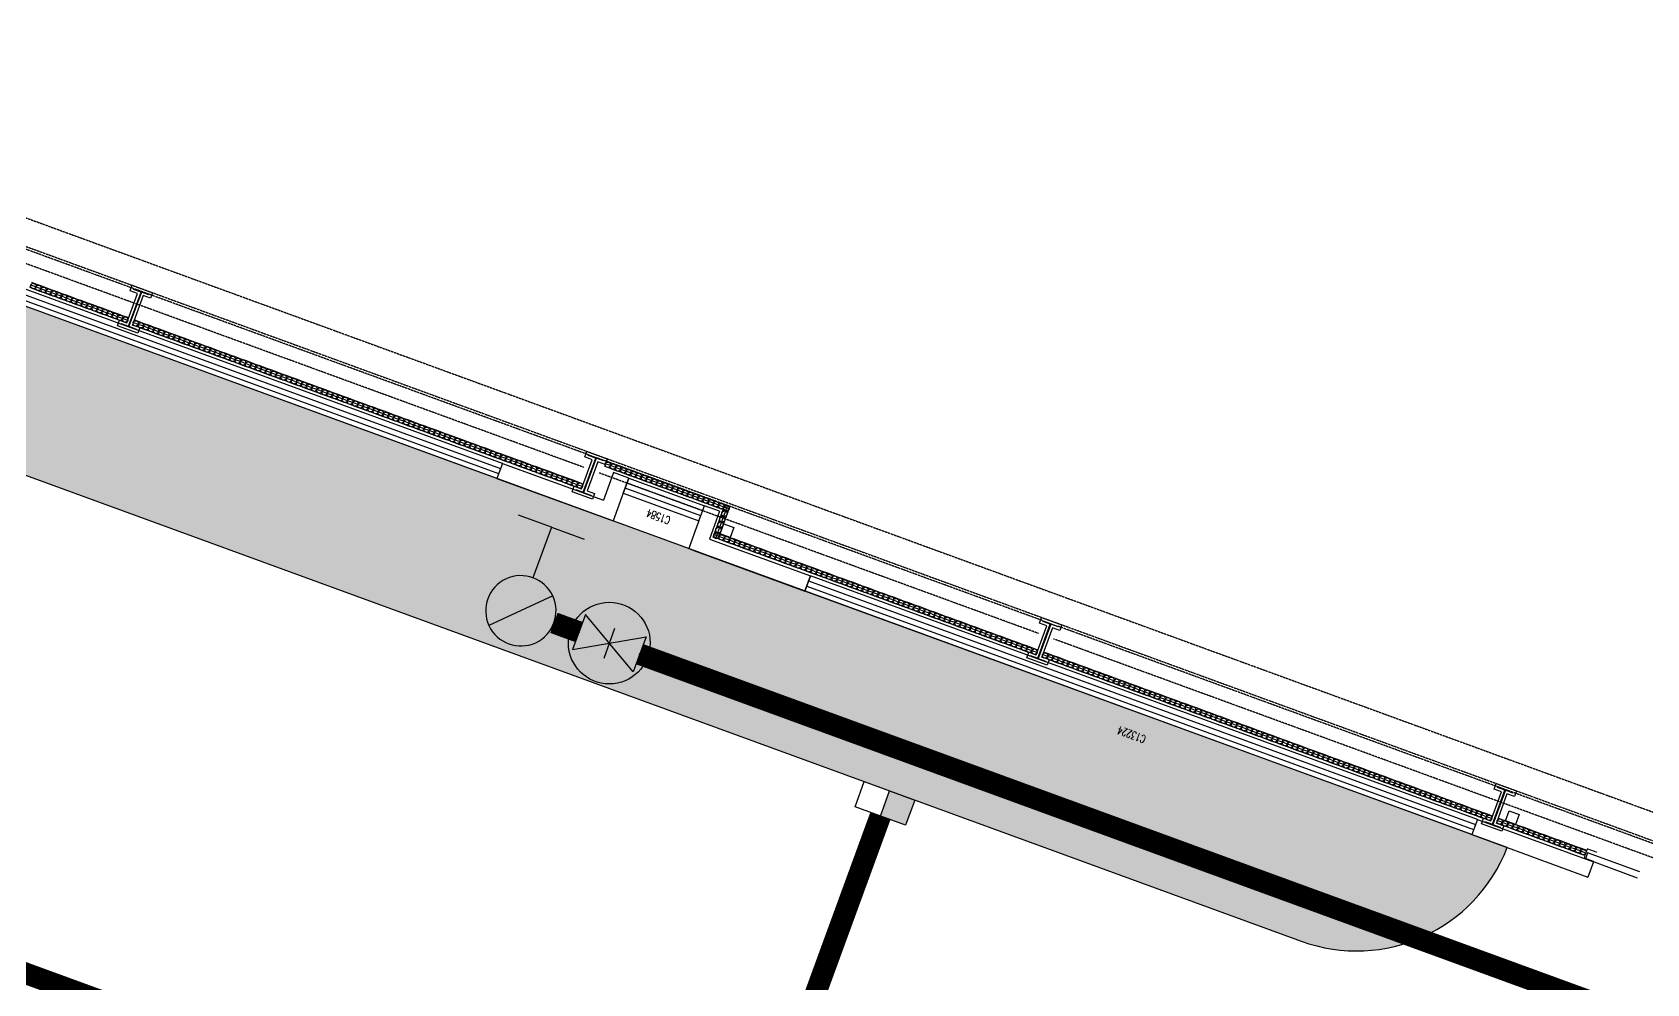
# Model space of a CAD drawing. Extents: x -111898 to 889894, y -2 to 1194865.
# Drawn here: x 629772 to 659789, y 838362 to 856059 of the extents above; entities that cross this region are included whole.
import ezdxf

# ---------------------------------------------------------------- set-up
doc = ezdxf.new("R2010")
doc.units = 0
doc.header["$LTSCALE"] = 10
doc.header["$MEASUREMENT"] = 0
doc.linetypes.add('10平面$0$10平面$0$DASH', pattern=[0.35, 0.25, -0.1])
doc.linetypes.add('10平面$0$DASH', pattern=[0.35, 0.25, -0.1])
doc.layers.get('Defpoints').update_dxf_attribs({"color": 210})
for name, color, linetype in [('0-WALL', 252, 'Continuous'), ('10平面$0$10平面$0$WINDOW', 4, 'Continuous'), ('10平面$0$10平面$0$WINDOW_TEXT', 7, 'Continuous'), ('10平面$0$A-HRAIL', 173, 'Continuous'), ('10平面$0$A-SFCE', 30, 'Continuous'), ('10平面$0$AS-WALL', 40, 'Continuous'), ('10平面$0$建-窗', 4, 'Continuous'), ('10平面$0$建-门窗编号', 7, 'Continuous'), ('EQUIP_消火栓', 7, 'Continuous'), ('FM_ZF消防', 1, 'Continuous'), ('Gps-ZF雨水', 4, 'TG_Y'), ('TWT_雨水口', 4, 'Continuous'), ('WALL', 252, 'Continuous')]:
    doc.layers.add(name, color=color, linetype=linetype)
doc.layers.add('GPS-ZF消防', color=1, linetype='TG_X', lineweight=60)
doc.layers.add('GPS-ZF给水', color=3, linetype='TG_J', lineweight=60)
doc.styles.add('10平面$0$10平面$0$_TCH_WINDOW', font='SIMPLEX', dxfattribs={"height": 3.5, "bigfont": 'GBCBIG'})
doc.styles.add('10平面$0$A-WIN-LABEL', font='SIMPLEX', dxfattribs={"bigfont": 'GBCBIG'})
doc.styles.add('TG_LINETYPE', font='SIMPLEX', dxfattribs={"width": 0.8, "height": 3.5, "bigfont": 'HZTXT'})
doc.linetypes.add('TG_J', pattern='A,2,-0.3,["J",TG_LINETYPE,S=0.1,R=0,X=-0.23,Y=-0.15],0', length=2.3)
doc.linetypes.add('TG_WX', pattern='A,3,-0.6,["WX",TG_LINETYPE,S=0.1,R=0,X=-0.52,Y=-0.15],0', length=3.6)
doc.linetypes.add('TG_X', pattern='A,5,-0.3,["X",TG_LINETYPE,S=0.1,R=0,X=-0.23,Y=-0.15],0', length=5.3)
doc.linetypes.add('TG_Y', pattern='A,2,-0.3,["Y",TG_LINETYPE,S=0.1,R=0,X=-0.25,Y=-0.15],0', length=2.3)
pattern_1 = [(359.79974, (-824318.4, 704905.5), (1605.5824, 1594.398), [240, -48, 64, -48, 240, -960]), (359.79974, (-824398.3, 704953.8), (1605.5824, 1594.398), [160, -120, 240, -120, 160, -800]), (359.79974, (-823836, 705591.9), (1605.5824, 1594.398), [200, -80, 200, -1120]), (359.79974, (-824634.9, 705914.7), (1605.5824, 1594.398), [80, -160, 80, -1280]), (89.79974, (-824474.9, 705914.1), (-1594.398, 1605.5824), [144, -1456]), (89.79974, (-823998.3, 704952.4), (-1594.398, 1605.5824), [160, -1440]), (89.79974, (-823596, 705591), (-1594.398, 1605.5824), [160, -1440]), (44.79974, (-823790.3, 704935.7), (5.5922, 1599.9902), [160, -2102.7417]), (134.79974, (-824206.3, 704937.2), (-1599.9902, 5.5922), [160, -2102.7417]), (63.23469, (-823838.3, 704943.9), (5.5922, 1599.99023), [160, -3417.7088]), (75.7635, (-823918.27, 704952.15), (5.59221, 1599.99023), [160, -6436.969]), (75.7635, (-823516.03, 705590.75), (5.59221, 1599.99023), [128, -6468.969]), (75.7635, (-824442.9, 705914), (5.59221, 1599.99023), [112, -6484.969]), (103.835987, (-824078.27, 704952.7), (5.59221, 1599.99023), [160, -6436.969]), (103.835987, (-823676.03, 705591.3), (5.59221, 1599.99023), [128, -6468.969]), (103.835987, (-824506.9, 705914.2), (5.59221, 1599.99023), [112, -6484.969]), (116.364795, (-824158.3, 704945), (5.5922, 1599.99023), [160, -3417.7069])]

# ---------------------------------------------------------------- blocks, each defined once
blk = doc.blocks.new('10平面$0$WINDOW2DLIB$DYNSTYLE$00000005')
at = {"color": 0}
for points in [[(-0.5, 0.5), (-0.5, -0.5)], [(-0.5, 0.5), (0.5, 0.5)], [(0.5, -0.5), (0.5, 0.5)], [(0.5, 0.1667), (-0.5, 0.1667)], [(0.5, -0.1667), (-0.5, -0.1667)], [(-0.5, -0.5), (0.5, -0.5)]]:
    blk.add_lwpolyline(points, dxfattribs=at)
blk = doc.blocks.new('10平面$0$10平面$0$$DorLib2D$00000126')
at = {"color": 0, "linetype": 'Continuous'}
for p, q in [((-0.532, 0.5), (-0.532, 0.9)), ((0.532, 0.9), (0.532, 0.5))]:
    blk.add_line(p, q, dxfattribs=at)
at = {"color": 0, "linetype": '10平面$0$10平面$0$DASH'}
for p, q in [((-0.532, 0.9), (0.532, 0.9)), ((-0.532, 0.5), (0.532, 0.5))]:
    blk.add_line(p, q, dxfattribs=at)
blk = doc.blocks.new('10平面$0$42343243-M')
at = {"layer": '10平面$0$AS-WALL'}
for p, q in [((156154, 1223170), (153854, 1223170)), ((153854, 1222870), (153854, 1223170)), ((171504, 1223170), (169354, 1223170)), ((171654, 1223170), (171504, 1223170)), ((171654, 1222870), (171654, 1223170)), ((175454, 1223170), (173154, 1223170)), ((173154, 1222620), (173154, 1223170)), ((156154, 1222870), (153854, 1222870)), ((171354, 1222870), (169354, 1222870)), ((171354, 1222320), (171354, 1222870)), ((171654, 1222620), (171654, 1222870)), ((175454, 1222870), (173454, 1222870)), ((173454, 1222320), (173454, 1222870)), ((171354, 1222320), (171654, 1222320)), ((173154, 1222320), (173454, 1222320))]:
    blk.add_line(p, q, dxfattribs=at)
for points in [[(156154, 1222870), (156154, 1223170)], [(169354, 1222870), (169354, 1223170)], [(175454, 1222870), (175454, 1223170)], [(171654, 1222620), (171654, 1222320)], [(173154, 1222620), (173154, 1222320)]]:
    blk.add_lwpolyline(points, dxfattribs=at)
at = {"layer": '10平面$0$10平面$0$WINDOW'}
ref = blk.add_blockref('10平面$0$10平面$0$$DorLib2D$00000126', (151354, 1223020), dxfattribs=dict(at, xscale=5000, yscale=-300, zscale=300))
ref.add_attrib('A0', 'JLM5050', (150985, 1223016), dxfattribs={"layer": '10平面$0$10平面$0$WINDOW_TEXT', "height": 148.8, "style": '10平面$0$10平面$0$_TCH_WINDOW', "width": 0.705882})
at = {"layer": '10平面$0$建-窗'}
ref = blk.add_blockref('10平面$0$WINDOW2DLIB$DYNSTYLE$00000005', (162754, 1223020), dxfattribs=dict(at, xscale=-13200, yscale=300, zscale=300, rotation=180.0000000000008))
ref.add_attrib('A0', 'C13224', (162462, 1223521), dxfattribs={"layer": '10平面$0$建-门窗编号', "height": 148.8, "style": '10平面$0$A-WIN-LABEL', "width": 0.705882})
ref = blk.add_blockref('10平面$0$WINDOW2DLIB$DYNSTYLE$00000005', (185904, 1223020), dxfattribs=dict(at, xscale=-20900, yscale=300, zscale=300, rotation=180.0000000000008))
ref.add_attrib('A0', 'C20924', (185602, 1223521), dxfattribs={"layer": '10平面$0$建-门窗编号', "height": 148.8, "style": '10平面$0$A-WIN-LABEL', "width": 0.705882})
ref = blk.add_blockref('10平面$0$WINDOW2DLIB$DYNSTYLE$00000005', (172404, 1222470), dxfattribs=dict(at, xscale=-1500, yscale=-300, zscale=300))
ref.add_attrib('A0', 'C1584', (172162, 1222733), dxfattribs={"layer": '10平面$0$建-门窗编号', "height": 148.8, "style": '10平面$0$A-WIN-LABEL', "width": 0.705882})
blk = doc.blocks.new('10平面$0$3333')
at = {"layer": '10平面$0$A-SFCE', "const_width": 20}
blk.add_lwpolyline([(-227064, 766320), (-227064, 766510), (-227244, 766510), (-227244, 766320)], dxfattribs=at)
blk = doc.blocks.new('10平面$0$99平面图例外参$0$$LinePat$圆环')
for points in [[(0, 150), (300, 150)], [(0, 0), (300, 0)], [(0, -150), (300, -150)]]:
    blk.add_lwpolyline(points)
at = {"color": 0}
blk.add_circle((150, 0), 150, dxfattribs=at)
blk = doc.blocks.new('$TwtSys$00000424')
for p, q in [((-500, 250), (500, 250)), ((-500, -250), (-500, 250)), ((0, -250), (0, 250)), ((500, 250), (500, -250)), ((500, -250), (-500, -250))]:
    blk.add_line(p, q)
blk.add_solid([(0, 250), (500, 250), (0, -250), (500, -250)])
blk = doc.blocks.new('$VALVE$00000296')
for points in [[(-125, 72.2), (-125, -72.2), (125, 72.2), (125, -72.2), (-125, 72.2)], [(0, 60.2), (0, -63.6)]]:
    blk.add_lwpolyline(points)
for p in [(-125, 0), (125, 0)]:
    blk.add_point(p)
blk = doc.blocks.new('$TwtSys$00000385')
for p, q in [((0, 331.4), (-130, 331.4)), ((0, 331.4), (0, 130.8)), ((0, 331.4), (130, 331.4)), ((92.5, 92.5), (-92.5, -92.5))]:
    blk.add_line(p, q)
for start, end in [(315, 135), (135, 315)]:
    blk.add_arc((0, 0), 130.8, start, end)
at = {"color": 0}
for points in [[(-33.9, 126.5), (-126.5, 33.9), (33.9, 126.5), (-126.5, -33.9)], [(-92.6, 92.6), (-92.6, 92.6), (-33.9, 126.5), (-126.5, 33.9)], [(33.9, 126.5), (-126.5, -33.9), (92.6, 92.6), (-92.6, -92.6)]]:
    blk.add_solid(points, dxfattribs=at)

msp = doc.modelspace()

# ---------------------------------------------------------------- hatches: boundary and pattern name
at = {"layer": '0-WALL'}
h = msp.add_hatch(dxfattribs=at)
h.set_pattern_fill('草坪或沼泽', color=8, scale=400, angle=-0.200257)
h.set_pattern_definition([(359.79974, (-824318.4, 704905.5), (1605.5824, 1594.398), [240, -48, 64, -48, 240, -960]), (359.79974, (-824398.3, 704953.8), (1605.5824, 1594.398), [160, -120, 240, -120, 160, -800]), (359.79974, (-823836, 705591.9), (1605.5824, 1594.398), [200, -80, 200, -1120]), (359.79974, (-824634.9, 705914.7), (1605.5824, 1594.398), [80, -160, 80, -1280]), (89.79974, (-824474.9, 705914.1), (-1594.398, 1605.5824), [144, -1456]), (89.79974, (-823998.3, 704952.4), (-1594.398, 1605.5824), [160, -1440]), (89.79974, (-823596, 705591), (-1594.398, 1605.5824), [160, -1440]), (44.79974, (-823790.3, 704935.7), (5.5922, 1599.9902), [160, -2102.7417]), (134.79974, (-824206.3, 704937.2), (-1599.9902, 5.5922), [160, -2102.7417]), (63.23469, (-823838.3, 704943.9), (5.5922, 1599.99023), [160, -3417.7088]), (75.7635, (-823918.27, 704952.15), (5.59221, 1599.99023), [160, -6436.969]), (75.7635, (-823516.03, 705590.75), (5.59221, 1599.99023), [128, -6468.969]), (75.7635, (-824442.9, 705914), (5.59221, 1599.99023), [112, -6484.969]), (103.835987, (-824078.27, 704952.7), (5.59221, 1599.99023), [160, -6436.969]), (103.835987, (-823676.03, 705591.3), (5.59221, 1599.99023), [128, -6468.969]), (103.835987, (-824506.9, 705914.2), (5.59221, 1599.99023), [112, -6484.969]), (116.364795, (-824158.3, 704945), (5.5922, 1599.99023), [160, -3417.7069])])
edge = h.paths.add_edge_path()
edge.add_line((741503.08, 933538.38), (741712.87, 934018.57))
edge.add_line((741712.87, 934018.57), (745060.96, 941812.89))
edge.add_line((745060.96, 941812.89), (766890.86, 1001849.76))
edge.add_line((766890.86, 1001849.76), (760346.98, 1016169.02))
edge.add_line((760346.98, 1016169.02), (737579.78, 1026362.54))
edge.add_line((737579.78, 1026362.54), (720756.11, 1037729.77))
edge.add_line((720756.11, 1037729.77), (653654.65, 1067773.01))
edge.add_line((653654.65, 1067773.01), (467795.25, 820503.81))
edge.add_line((467795.25, 820503.81), (468143.58, 820404.89))
edge.add_line((468143.58, 820404.89), (647181.92, 1058601.18))
edge.add_line((647181.92, 1058601.18), (648464.56, 1058132.56))
edge.add_line((648464.56, 1058132.56), (650350.23, 1063296.8))
edge.add_line((650350.23, 1063296.8), (720796.15, 1037558.69))
edge.add_line((720796.15, 1037558.69), (718909.6, 1032395.07))
edge.add_line((718909.6, 1032395.07), (725484.49, 1029992.9))
edge.add_line((725484.49, 1029992.9), (726513.26, 1032808.65))
edge.add_line((726513.26, 1032808.65), (729331.07, 1031779.14))
edge.add_line((729331.07, 1031779.14), (728302.36, 1028963.46))
edge.add_line((728302.36, 1028963.46), (747084.56, 1022101.19))
edge.add_line((747084.56, 1022101.19), (755217.14, 1018452.95))
edge.add_arc((743028.5, 1006160.87), 17310.64, -14.619994, 45.242091, ccw=False)
edge.add_line((759778.64, 1001791.54), (760685.99, 1001458.08))
edge.add_line((760685.99, 1001458.08), (765094.65, 999847.31))
edge.add_line((765094.65, 999847.31), (740941.69, 933744.02))
edge.add_line((740941.69, 933744.02), (741503.08, 933538.38))
h = msp.add_hatch(dxfattribs=at)
h.set_pattern_fill('草坪或沼泽', color=8, scale=400, angle=-0.200257)
h.set_pattern_definition(pattern_1)
edge = h.paths.add_edge_path()
edge.add_arc((654393.68, 841972.09), 3000.73, 249.935502, 338.960589)
edge.add_line((657194.37, 840894.8), (617369.22, 855445.32))
edge.add_arc((620220.23, 854470.73), 3012.99, 161.127468, 249.695679)
edge.add_line((619174.7, 851644.96), (653364.2, 839153.48))
h = msp.add_hatch(dxfattribs=at)
h.set_pattern_fill('草坪或沼泽', color=8, scale=400, angle=-0.200257)
h.set_pattern_definition(pattern_1)
edge = h.paths.add_edge_path()
edge.add_arc((648199.44, 825017.41), 3000, -20.069894, 69.810161)
edge.add_line((649234.84, 827833.07), (615045.33, 840324.56))
edge.add_arc((614009.94, 837508.88), 3000.02, 69.81041, 159.929048)
edge.add_line((611192.12, 838538.43), (651017.27, 823987.91))

# ---------------------------------------------------------------- linework, layer by layer
msp.add_lwpolyline([(653364.2, 839153.48, 0.40923859), (657194.37, 840894.8), (617369.22, 855445.32, 0.40691312), (619174.7, 851644.96)], format="xyb", close=True, dxfattribs=at)
at = {"layer": 'Defpoints', "color": 1}
for points in [[(642746.6, 846658.92), (642558.75, 846727.55), (642627.38, 846915.41), (642815.24, 846846.77)], [(657350.86, 841323.1), (657163, 841391.74), (657231.64, 841579.59), (657419.49, 841510.96)]]:
    msp.add_lwpolyline(points, close=True, dxfattribs=at)
at = {"layer": 'FM_ZF消防'}
msp.add_circle((640500.66, 844697.11), 760.12, dxfattribs=at)
at = {"layer": 'GPS-ZF消防', "linetype": 'TG_WX', "ltscale": 0.1, "const_width": 400}
for points in [[(639470.45, 845073.7), (639937.16, 844903.18)], [(641064.28, 844491.36), (682447.92, 829370.93)]]:
    msp.add_lwpolyline(points, dxfattribs=at)
at = {"layer": 'GPS-ZF给水', "ltscale": 0.1, "const_width": 400}
msp.add_lwpolyline([(521826.69, 877948.18), (679851.32, 820212.27)], dxfattribs=at)
at = {"layer": 'Gps-ZF雨水', "ltscale": 0.1, "const_width": 400}
msp.add_lwpolyline([(642043.89, 831910), (645540.29, 841479.7)], dxfattribs=at)
at = {"layer": 'WALL', "color": 8, "linetype": '10平面$0$DASH'}
for p, q in [((556097.02, 879481.95), (683180.57, 833050.69)), ((555925.43, 879012.32), (683008.98, 832581.05)), ((640028.25, 847965.1), (623403.13, 854039.26)), ((640114.04, 848199.92), (623488.92, 854274.08)), ((648567.49, 845111.37), (640395.82, 848096.97)), ((648481.7, 844876.55), (640310.03, 847862.15)), ((665474.39, 838934.26), (648849.27, 845008.41)), ((665388.6, 838699.44), (648763.48, 844773.6))]:
    msp.add_line(p, q, dxfattribs=at)
at = {"layer": 'WALL', "color": 8}
for points in [[(631630.78, 851352.6), (632006.49, 851215.33), (631968.06, 851110.13), (631830.92, 851160.23), (631633.26, 850619.21), (631770.39, 850569.11), (631731.95, 850463.91), (631356.24, 850601.18), (631394.68, 850706.38), (631531.81, 850656.27), (631729.48, 851197.3), (631592.35, 851247.4)], [(631660.59, 851288.47), (631942.37, 851185.52), (631938.25, 851174.25), (631801.12, 851224.35), (631569.13, 850589.41), (631706.27, 850539.3), (631702.15, 850528.03), (631420.37, 850630.98), (631424.49, 850642.26), (631561.62, 850592.15), (631793.6, 851227.1), (631656.47, 851277.2)], [(640084.23, 848264.04), (640459.94, 848126.77), (640421.51, 848021.58), (640284.37, 848071.68), (640086.71, 847530.66), (640223.84, 847480.55), (640185.4, 847375.36), (639809.7, 847512.63), (639848.13, 847617.82), (639985.26, 847567.72), (640182.93, 848108.74), (640045.8, 848158.84)], [(640114.04, 848199.92), (640395.82, 848096.97), (640391.7, 848085.7), (640254.57, 848135.8), (640022.58, 847500.85), (640159.72, 847450.75), (640155.6, 847439.48), (639873.82, 847542.43), (639877.94, 847553.7), (640015.07, 847503.6), (640247.05, 848138.55), (640109.92, 848188.65)], [(648537.69, 845175.49), (648913.39, 845038.22), (648874.96, 844933.02), (648737.82, 844983.12), (648540.16, 844442.1), (648677.29, 844392), (648638.86, 844286.8), (648263.15, 844424.07), (648301.58, 844529.27), (648438.72, 844479.17), (648636.38, 845020.19), (648499.25, 845070.29)], [(648567.49, 845111.37), (648849.27, 845008.41), (648845.15, 844997.14), (648708.02, 845047.25), (648476.04, 844412.3), (648613.17, 844362.2), (648609.05, 844350.92), (648327.27, 844453.88), (648331.39, 844465.15), (648468.52, 844415.04), (648700.51, 845049.99), (648563.37, 845100.1)], [(656991.14, 842086.93), (657366.84, 841949.67), (657328.41, 841844.47), (657191.28, 841894.57), (656993.61, 841353.55), (657130.74, 841303.45), (657092.31, 841198.25), (656716.6, 841335.52), (656755.03, 841440.72), (656892.17, 841390.61), (657089.83, 841931.63), (656952.7, 841981.74)], [(657020.94, 842022.81), (657302.72, 841919.86), (657298.6, 841908.59), (657161.47, 841958.69), (656929.49, 841323.74), (657066.62, 841273.64), (657062.5, 841262.37), (656780.72, 841365.32), (656784.84, 841376.59), (656921.97, 841326.49), (657153.96, 841961.44), (657016.82, 842011.54)]]:
    msp.add_lwpolyline(points, close=True, dxfattribs=at)

# ---------------------------------------------------------------- block references
at = {"layer": '10平面$0$A-HRAIL', "yscale": 0.3333333333333334, "zscale": 0.3333333333333333}
for p, xscale, rotation in [((629838.55, 851321.77), 0.3368181818181796, 159.9297114347964), ((629933.46, 851287.1), 0.3368181818181796, 159.9297114347964), ((630028.37, 851252.42), 0.3368181818181796, 159.9297114347964), ((630123.28, 851217.74), 0.3368181818181796, 159.9297114347964), ((630218.18, 851183.07), 0.3368181818181796, 159.9297114347964), ((630313.09, 851148.39), 0.3368181818181796, 159.9297114347964), ((630408, 851113.72), 0.3368181818181796, 159.9297114347964), ((630502.91, 851079.04), 0.3368181818181796, 159.9297114347964), ((630597.82, 851044.36), 0.3368181818181796, 159.9297114347964), ((630692.73, 851009.69), 0.3368181818181796, 159.9297114347964), ((630787.64, 850975.01), 0.3368181818181796, 159.9297114347964), ((630882.55, 850940.34), 0.3368181818181796, 159.9297114347964), ((630977.46, 850905.66), 0.3368181818181796, 159.9297114347964), ((631072.37, 850870.98), 0.3368181818181796, 159.9297114347964), ((631167.28, 850836.31), 0.3368181818181796, 159.9297114347964), ((631262.19, 850801.63), 0.3368181818181796, 159.9297114347964), ((631357.1, 850766.95), 0.3368181818181796, 159.9297114347964), ((631452, 850732.28), 0.3368181818181796, 159.9297114347964), ((631546.91, 850697.6), 0.3368181818181796, 159.9297114347964), ((631743.26, 850625.86), 0.3368181818181818, 159.9297114347964), ((631838.17, 850591.19), 0.3368181818181818, 159.9297114347964), ((631933.08, 850556.51), 0.3368181818181818, 159.9297114347964), ((632027.99, 850521.84), 0.3368181818181818, 159.9297114347964), ((632122.9, 850487.16), 0.3368181818181818, 159.9297114347964), ((632217.81, 850452.48), 0.3368181818181818, 159.9297114347964), ((632312.72, 850417.81), 0.3368181818181818, 159.9297114347964), ((632407.63, 850383.13), 0.3368181818181818, 159.9297114347964), ((632502.54, 850348.46), 0.3368181818181818, 159.9297114347964), ((632597.45, 850313.78), 0.3368181818181818, 159.9297114347964), ((632692.36, 850279.1), 0.3368181818181818, 159.9297114347964), ((632787.27, 850244.43), 0.3368181818181818, 159.9297114347964), ((632882.17, 850209.75), 0.3368181818181818, 159.9297114347964), ((632977.08, 850175.08), 0.3368181818181818, 159.9297114347964), ((633071.99, 850140.4), 0.3368181818181818, 159.9297114347964), ((633166.9, 850105.72), 0.3368181818181818, 159.9297114347964), ((633261.81, 850071.05), 0.3368181818181818, 159.9297114347964), ((633356.72, 850036.37), 0.3368181818181818, 159.9297114347964), ((633451.63, 850001.7), 0.3368181818181818, 159.9297114347964), ((633546.54, 849967.02), 0.3368181818181818, 159.9297114347964), ((633641.45, 849932.34), 0.3368181818181818, 159.9297114347964), ((633736.36, 849897.67), 0.3368181818181818, 159.9297114347964), ((633831.27, 849862.99), 0.3368181818181818, 159.9297114347964), ((633926.18, 849828.32), 0.3368181818181818, 159.9297114347964), ((634021.09, 849793.64), 0.3368181818181818, 159.9297114347964), ((634115.99, 849758.96), 0.3368181818181818, 159.9297114347964), ((634210.9, 849724.29), 0.3368181818181818, 159.9297114347964), ((634305.81, 849689.61), 0.3368181818181818, 159.9297114347964), ((634400.72, 849654.94), 0.3368181818181818, 159.9297114347964), ((634495.63, 849620.26), 0.3368181818181818, 159.9297114347964), ((634590.54, 849585.58), 0.3368181818181818, 159.9297114347964), ((634685.45, 849550.91), 0.3368181818181818, 159.9297114347964), ((634780.36, 849516.23), 0.3368181818181818, 159.9297114347964), ((634875.27, 849481.55), 0.3368181818181818, 159.9297114347964), ((634970.18, 849446.88), 0.3368181818181818, 159.9297114347964), ((635065.09, 849412.2), 0.3368181818181818, 159.9297114347964), ((635160, 849377.53), 0.3368181818181818, 159.9297114347964), ((635254.9, 849342.85), 0.3368181818181818, 159.9297114347964), ((635349.81, 849308.17), 0.3368181818181818, 159.9297114347964), ((635444.72, 849273.5), 0.3368181818181818, 159.9297114347964), ((635539.63, 849238.82), 0.3368181818181818, 159.9297114347964), ((635634.54, 849204.15), 0.3368181818181818, 159.9297114347964), ((635729.45, 849169.47), 0.3368181818181818, 159.9297114347964), ((635824.36, 849134.79), 0.3368181818181818, 159.9297114347964), ((635919.27, 849100.12), 0.3368181818181818, 159.9297114347964), ((636014.18, 849065.44), 0.3368181818181818, 159.9297114347964), ((636109.09, 849030.77), 0.3368181818181818, 159.9297114347964), ((636204, 848996.09), 0.3368181818181818, 159.9297114347964), ((636298.91, 848961.41), 0.3368181818181818, 159.9297114347964), ((636393.82, 848926.74), 0.3368181818181818, 159.9297114347964), ((636488.72, 848892.06), 0.3368181818181818, 159.9297114347964), ((636583.63, 848857.39), 0.3368181818181818, 159.9297114347964), ((636678.54, 848822.71), 0.3368181818181818, 159.9297114347964), ((636773.45, 848788.03), 0.3368181818181818, 159.9297114347964), ((636868.36, 848753.36), 0.3368181818181818, 159.9297114347964), ((636963.27, 848718.68), 0.3368181818181818, 159.9297114347964), ((637058.18, 848684.01), 0.3368181818181818, 159.9297114347964), ((637153.09, 848649.33), 0.3368181818181818, 159.9297114347964), ((637248, 848614.65), 0.3368181818181818, 159.9297114347964), ((637342.91, 848579.98), 0.3368181818181818, 159.9297114347964), ((637437.82, 848545.3), 0.3368181818181818, 159.9297114347964), ((637532.73, 848510.63), 0.3368181818181818, 159.9297114347964), ((637627.63, 848475.95), 0.3368181818181818, 159.9297114347964), ((637722.54, 848441.27), 0.3368181818181818, 159.9297114347964), ((637817.45, 848406.6), 0.3368181818181818, 159.9297114347964), ((637912.36, 848371.92), 0.3368181818181818, 159.9297114347964), ((638007.27, 848337.25), 0.3368181818181818, 159.9297114347964), ((638102.18, 848302.57), 0.3368181818181818, 159.9297114347964), ((638197.09, 848267.89), 0.3368181818181818, 159.9297114347964), ((638292, 848233.22), 0.3368181818181818, 159.9297114347964), ((638386.91, 848198.54), 0.3368181818181818, 159.9297114347964), ((638481.82, 848163.87), 0.3368181818181818, 159.9297114347964), ((638576.73, 848129.19), 0.3368181818181818, 159.9297114347964), ((638671.64, 848094.51), 0.3368181818181818, 159.9297114347964), ((638766.55, 848059.84), 0.3368181818181818, 159.9297114347964), ((638861.45, 848025.16), 0.3368181818181818, 159.9297114347964), ((638956.36, 847990.49), 0.3368181818181818, 159.9297114347964), ((639051.27, 847955.81), 0.3368181818181818, 159.9297114347964), ((639146.18, 847921.13), 0.3368181818181818, 159.9297114347964), ((640521.51, 847997.81), 0.3402776645623614, 159.9297114345931), ((640617.39, 847962.78), 0.3402776645623614, 159.9297114345931), ((640713.28, 847927.75), 0.3402776645623614, 159.9297114345931), ((639241.09, 847886.46), 0.3368181818181818, 159.9297114347964), ((639336, 847851.78), 0.3368181818181818, 159.9297114347964), ((639430.91, 847817.1), 0.3368181818181818, 159.9297114347964), ((639525.82, 847782.43), 0.3368181818181818, 159.9297114347964), ((639620.73, 847747.75), 0.3368181818181818, 159.9297114347964), ((639715.64, 847713.08), 0.3368181818181818, 159.9297114347964), ((639810.55, 847678.4), 0.3368181818181818, 159.9297114347964), ((639905.46, 847643.72), 0.3368181818181818, 159.9297114347964), ((640000.36, 847609.05), 0.3368181818181818, 159.9297114347964), ((640809.16, 847892.72), 0.3402776645623614, 159.9297114345931), ((640905.05, 847857.69), 0.3402776645623614, 159.9297114345931), ((641000.93, 847822.65), 0.3402776645623614, 159.9297114345931), ((641096.81, 847787.62), 0.3402776645623614, 159.9297114345931), ((641192.7, 847752.59), 0.3402776645623614, 159.9297114345931), ((641288.58, 847717.56), 0.3402776645623614, 159.9297114345931), ((641384.47, 847682.53), 0.3402776645623614, 159.9297114345931), ((641480.35, 847647.49), 0.3402776645623614, 159.9297114345931), ((641576.23, 847612.46), 0.3402776645623614, 159.9297114345931), ((641672.12, 847577.43), 0.3402776645623614, 159.9297114345931), ((641768, 847542.4), 0.3402776645623614, 159.9297114345931), ((641863.89, 847507.36), 0.3402776645623614, 159.9297114345931), ((641959.77, 847472.33), 0.3402776645623614, 159.9297114345931), ((642055.65, 847437.3), 0.3402776645623614, 159.9297114345931), ((642151.54, 847402.27), 0.3402776645623614, 159.9297114345931), ((642247.42, 847367.24), 0.3402776645623614, 159.9297114345931), ((642343.31, 847332.2), 0.3402776645623614, 159.9297114345931), ((642439.19, 847297.17), 0.3402776645623614, 159.9297114345931), ((642535.07, 847262.14), 0.3402776645623614, 159.9297114345931), ((642630.96, 847227.11), 0.3402776645623614, 159.9297114345931), ((642659.86, 847154.44), 0.3611111227129974, 249.9297114345931), ((642697.04, 847256.2), 0.3611111227129974, 249.9297114345931), ((642726.84, 847192.07), 0.3402776645623614, 159.9297114345931), ((642548.33, 846849.18), 0.3611111227129974, 249.9297114345931), ((642585.51, 846950.93), 0.3611111227129974, 249.9297114345931), ((642622.68, 847052.69), 0.3611111227129974, 249.9297114345931), ((642511.15, 846747.42), 0.3611111227129974, 249.9297114345931), ((642541.59, 846680.59), 0.3384127415496768, 159.9297114347964), ((642636.95, 846645.75), 0.3384127415496768, 159.9297114347964), ((642732.3, 846610.91), 0.3384127415496768, 159.9297114347964), ((642827.66, 846576.07), 0.3384127415496768, 159.9297114347964), ((642923.02, 846541.23), 0.3384127415496768, 159.9297114347964), ((643018.38, 846506.39), 0.3384127415496768, 159.9297114347964), ((643113.74, 846471.55), 0.3384127415496768, 159.9297114347964), ((643209.1, 846436.71), 0.3384127415496768, 159.9297114347964), ((643304.46, 846401.87), 0.3384127415496768, 159.9297114347964), ((643399.81, 846367.03), 0.3384127415496768, 159.9297114347964), ((643495.17, 846332.19), 0.3384127415496768, 159.9297114347964), ((643590.53, 846297.34), 0.3384127415496768, 159.9297114347964), ((643685.89, 846262.5), 0.3384127415496768, 159.9297114347964), ((643781.25, 846227.66), 0.3384127415496768, 159.9297114347964), ((643876.61, 846192.82), 0.3384127415496768, 159.9297114347964), ((643971.97, 846157.98), 0.3384127415496768, 159.9297114347964), ((644067.32, 846123.14), 0.3384127415496768, 159.9297114347964), ((644162.68, 846088.3), 0.3384127415496768, 159.9297114347964), ((644258.04, 846053.46), 0.3384127415496768, 159.9297114347964), ((644353.4, 846018.62), 0.3384127415496768, 159.9297114347964), ((644448.76, 845983.78), 0.3384127415496768, 159.9297114347964), ((644544.12, 845948.94), 0.3384127415496768, 159.9297114347964), ((644639.47, 845914.1), 0.3384127415496768, 159.9297114347964), ((644734.83, 845879.26), 0.3384127415496768, 159.9297114347964), ((644830.19, 845844.42), 0.3384127415496768, 159.9297114347964), ((644925.55, 845809.58), 0.3384127415496768, 159.9297114347964), ((645020.91, 845774.74), 0.3384127415496768, 159.9297114347964), ((645116.27, 845739.9), 0.3384127415496768, 159.9297114347964), ((645211.63, 845705.06), 0.3384127415496768, 159.9297114347964), ((645306.98, 845670.22), 0.3384127415496768, 159.9297114347964), ((645402.34, 845635.38), 0.3384127415496768, 159.9297114347964), ((645497.7, 845600.54), 0.3384127415496768, 159.9297114347964), ((645593.06, 845565.7), 0.3384127415496768, 159.9297114347964), ((645688.42, 845530.86), 0.3384127415496768, 159.9297114347964), ((645783.78, 845496.02), 0.3384127415496768, 159.9297114347964), ((645879.14, 845461.18), 0.3384127415496768, 159.9297114347964), ((645974.49, 845426.34), 0.3384127415496768, 159.9297114347964), ((646069.85, 845391.5), 0.3384127415496768, 159.9297114347964), ((646165.21, 845356.66), 0.3384127415496768, 159.9297114347964), ((646260.57, 845321.82), 0.3384127415496768, 159.9297114347964), ((646355.93, 845286.98), 0.3384127415496768, 159.9297114347964), ((646451.29, 845252.14), 0.3384127415496768, 159.9297114347964), ((646546.65, 845217.3), 0.3384127415496768, 159.9297114347964), ((646642, 845182.46), 0.3384127415496768, 159.9297114347964), ((646737.36, 845147.62), 0.3384127415496768, 159.9297114347964), ((646832.72, 845112.78), 0.3384127415496768, 159.9297114347964), ((646928.08, 845077.94), 0.3384127415496768, 159.9297114347964), ((647023.44, 845043.1), 0.3384127415496768, 159.9297114347964), ((647118.8, 845008.26), 0.3384127415496768, 159.9297114347964), ((647214.15, 844973.42), 0.3384127415496768, 159.9297114347964), ((647309.51, 844938.58), 0.3384127415496768, 159.9297114347964), ((647404.87, 844903.74), 0.3384127415496768, 159.9297114347964), ((647500.23, 844868.9), 0.3384127415496768, 159.9297114347964), ((647595.59, 844834.06), 0.3384127415496768, 159.9297114347964), ((647690.95, 844799.22), 0.3384127415496768, 159.9297114347964), ((647786.31, 844764.38), 0.3384127415496768, 159.9297114347964), ((647881.66, 844729.54), 0.3384127415496768, 159.9297114347964), ((647977.02, 844694.7), 0.3384127415496768, 159.9297114347964), ((648072.38, 844659.86), 0.3384127415496768, 159.9297114347964), ((648167.74, 844625.02), 0.3384127415496768, 159.9297114347964), ((648263.1, 844590.18), 0.3384127415496768, 159.9297114347964), ((648358.46, 844555.33), 0.3384127415496768, 159.9297114347964), ((648453.82, 844520.49), 0.3384127415496768, 159.9297114347964), ((648650.17, 844448.76), 0.3368181818181785, 159.9297114347964), ((648745.08, 844414.08), 0.3368181818181785, 159.9297114347964), ((648839.98, 844379.4), 0.3368181818181785, 159.9297114347964), ((648934.89, 844344.73), 0.3368181818181785, 159.9297114347964), ((649029.8, 844310.05), 0.3368181818181785, 159.9297114347964), ((649124.71, 844275.38), 0.3368181818181785, 159.9297114347964), ((649219.62, 844240.7), 0.3368181818181785, 159.9297114347964), ((649314.53, 844206.02), 0.3368181818181785, 159.9297114347964), ((649409.44, 844171.35), 0.3368181818181785, 159.9297114347964), ((649504.35, 844136.67), 0.3368181818181785, 159.9297114347964), ((649599.26, 844102), 0.3368181818181785, 159.9297114347964), ((649694.17, 844067.32), 0.3368181818181785, 159.9297114347964), ((649789.08, 844032.64), 0.3368181818181785, 159.9297114347964), ((649883.99, 843997.97), 0.3368181818181785, 159.9297114347964), ((649978.9, 843963.29), 0.3368181818181785, 159.9297114347964), ((650073.8, 843928.62), 0.3368181818181785, 159.9297114347964), ((650168.71, 843893.94), 0.3368181818181785, 159.9297114347964), ((650263.62, 843859.26), 0.3368181818181785, 159.9297114347964), ((650358.53, 843824.59), 0.3368181818181785, 159.9297114347964), ((650453.44, 843789.91), 0.3368181818181785, 159.9297114347964), ((650548.35, 843755.24), 0.3368181818181785, 159.9297114347964), ((650643.26, 843720.56), 0.3368181818181785, 159.9297114347964), ((650738.17, 843685.88), 0.3368181818181785, 159.9297114347964), ((650833.08, 843651.21), 0.3368181818181785, 159.9297114347964), ((650927.99, 843616.53), 0.3368181818181785, 159.9297114347964), ((651022.9, 843581.86), 0.3368181818181785, 159.9297114347964), ((651117.81, 843547.18), 0.3368181818181785, 159.9297114347964), ((651212.71, 843512.5), 0.3368181818181785, 159.9297114347964), ((651307.62, 843477.83), 0.3368181818181785, 159.9297114347964), ((651402.53, 843443.15), 0.3368181818181785, 159.9297114347964), ((651497.44, 843408.47), 0.3368181818181785, 159.9297114347964), ((651592.35, 843373.8), 0.3368181818181785, 159.9297114347964), ((651687.26, 843339.12), 0.3368181818181785, 159.9297114347964), ((651782.17, 843304.45), 0.3368181818181785, 159.9297114347964), ((651877.08, 843269.77), 0.3368181818181785, 159.9297114347964), ((651971.99, 843235.09), 0.3368181818181785, 159.9297114347964), ((652066.9, 843200.42), 0.3368181818181785, 159.9297114347964), ((652161.81, 843165.74), 0.3368181818181785, 159.9297114347964), ((652256.72, 843131.07), 0.3368181818181785, 159.9297114347964), ((652351.63, 843096.39), 0.3368181818181785, 159.9297114347964), ((652446.53, 843061.71), 0.3368181818181785, 159.9297114347964), ((652541.44, 843027.04), 0.3368181818181785, 159.9297114347964), ((652636.35, 842992.36), 0.3368181818181785, 159.9297114347964), ((652731.26, 842957.69), 0.3368181818181785, 159.9297114347964), ((652826.17, 842923.01), 0.3368181818181785, 159.9297114347964), ((652921.08, 842888.33), 0.3368181818181785, 159.9297114347964), ((653015.99, 842853.66), 0.3368181818181785, 159.9297114347964), ((653110.9, 842818.98), 0.3368181818181785, 159.9297114347964), ((653205.81, 842784.31), 0.3368181818181785, 159.9297114347964), ((653300.72, 842749.63), 0.3368181818181785, 159.9297114347964), ((653395.63, 842714.95), 0.3368181818181785, 159.9297114347964), ((653490.54, 842680.28), 0.3368181818181785, 159.9297114347964), ((653585.44, 842645.6), 0.3368181818181785, 159.9297114347964), ((653680.35, 842610.93), 0.3368181818181785, 159.9297114347964), ((653775.26, 842576.25), 0.3368181818181785, 159.9297114347964), ((653870.17, 842541.57), 0.3368181818181785, 159.9297114347964), ((653965.08, 842506.9), 0.3368181818181785, 159.9297114347964), ((654059.99, 842472.22), 0.3368181818181785, 159.9297114347964), ((654154.9, 842437.55), 0.3368181818181785, 159.9297114347964), ((654249.81, 842402.87), 0.3368181818181785, 159.9297114347964), ((654344.72, 842368.19), 0.3368181818181785, 159.9297114347964), ((654439.63, 842333.52), 0.3368181818181785, 159.9297114347964), ((654534.54, 842298.84), 0.3368181818181785, 159.9297114347964), ((654629.45, 842264.17), 0.3368181818181785, 159.9297114347964), ((654724.36, 842229.49), 0.3368181818181785, 159.9297114347964), ((654819.26, 842194.81), 0.3368181818181785, 159.9297114347964), ((654914.17, 842160.14), 0.3368181818181785, 159.9297114347964), ((655009.08, 842125.46), 0.3368181818181785, 159.9297114347964), ((655103.99, 842090.79), 0.3368181818181785, 159.9297114347964), ((655198.9, 842056.11), 0.3368181818181785, 159.9297114347964), ((655293.81, 842021.43), 0.3368181818181785, 159.9297114347964), ((655388.72, 841986.76), 0.3368181818181785, 159.9297114347964), ((655483.63, 841952.08), 0.3368181818181785, 159.9297114347964), ((655578.54, 841917.41), 0.3368181818181785, 159.9297114347964), ((655673.45, 841882.73), 0.3368181818181785, 159.9297114347964), ((655768.36, 841848.05), 0.3368181818181785, 159.9297114347964), ((655863.27, 841813.38), 0.3368181818181785, 159.9297114347964), ((655958.17, 841778.7), 0.3368181818181785, 159.9297114347964), ((656053.08, 841744.03), 0.3368181818181785, 159.9297114347964), ((656147.99, 841709.35), 0.3368181818181785, 159.9297114347964), ((656242.9, 841674.67), 0.3368181818181785, 159.9297114347964), ((656337.81, 841640), 0.3368181818181785, 159.9297114347964), ((656432.72, 841605.32), 0.3368181818181785, 159.9297114347964), ((656527.63, 841570.64), 0.3368181818181785, 159.9297114347964), ((656622.54, 841535.97), 0.3368181818181785, 159.9297114347964), ((656717.45, 841501.29), 0.3368181818181785, 159.9297114347964), ((656812.36, 841466.62), 0.3368181818181785, 159.9297114347964), ((656907.27, 841431.94), 0.3368181818181785, 159.9297114347964), ((657105.77, 841359.41), 0.3444734679432198, 159.9297114347981), ((657202.84, 841323.95), 0.3444734679432198, 159.9297114347981), ((657299.91, 841288.49), 0.3444734679432198, 159.9297114347981), ((657396.97, 841253.02), 0.3444734679432198, 159.9297114347981), ((657494.04, 841217.56), 0.3444734679432198, 159.9297114347981), ((657591.11, 841182.09), 0.3444734679432198, 159.9297114347981), ((657688.17, 841146.63), 0.3444734679432198, 159.9297114347981), ((657785.24, 841111.16), 0.3444734679432198, 159.9297114347981), ((657882.31, 841075.7), 0.3444734679432198, 159.9297114347981), ((657979.37, 841040.24), 0.3444734679432198, 159.9297114347981), ((658076.44, 841004.77), 0.3444734679432198, 159.9297114347981), ((658173.5, 840969.31), 0.3444734679432198, 159.9297114347981), ((658270.57, 840933.84), 0.3444734679432198, 159.9297114347981), ((658367.64, 840898.38), 0.3444734679432198, 159.9297114347981), ((658464.7, 840862.92), 0.3444734679432198, 159.9297114347981), ((658561.77, 840827.45), 0.3444734679432198, 159.9297114347981), ((658658.84, 840791.99), 0.3444734679432198, 159.9297114347981)]:
    msp.add_blockref('10平面$0$99平面图例外参$0$$LinePat$圆环', p, dxfattribs=dict(at, xscale=xscale, rotation=rotation))
at = {"layer": '10平面$0$A-SFCE', "xscale": -1, "rotation": 69.92971143459307}
msp.add_blockref('10平面$0$3333', (1300665.31, 364381.43), dxfattribs=at)
at = {"layer": 'EQUIP_消火栓', "xscale": 5, "yscale": 5, "zscale": 5, "rotation": 339.9297112119771}
msp.add_blockref('$TwtSys$00000385', (638856.35, 845298.08), dxfattribs=at)
at = {"layer": 'FM_ZF消防', "xscale": 4.8, "yscale": 4.8, "zscale": 4.8, "rotation": 339.9291053483326}
msp.add_blockref('$VALVE$00000296', (640500.72, 844697.27), dxfattribs=at)
at = {"layer": 'TWT_雨水口', "rotation": 339.9297083984292}
msp.add_blockref('$TwtSys$00000424', (645626.08, 841714.52), dxfattribs=at)
at = {"layer": 'WALL', "color": 8, "rotation": 159.9297114345931}
msp.add_blockref('10平面$0$42343243-M', (1222966.7, 1936436.91), dxfattribs=at)

doc.saveas('drawing.dxf')
